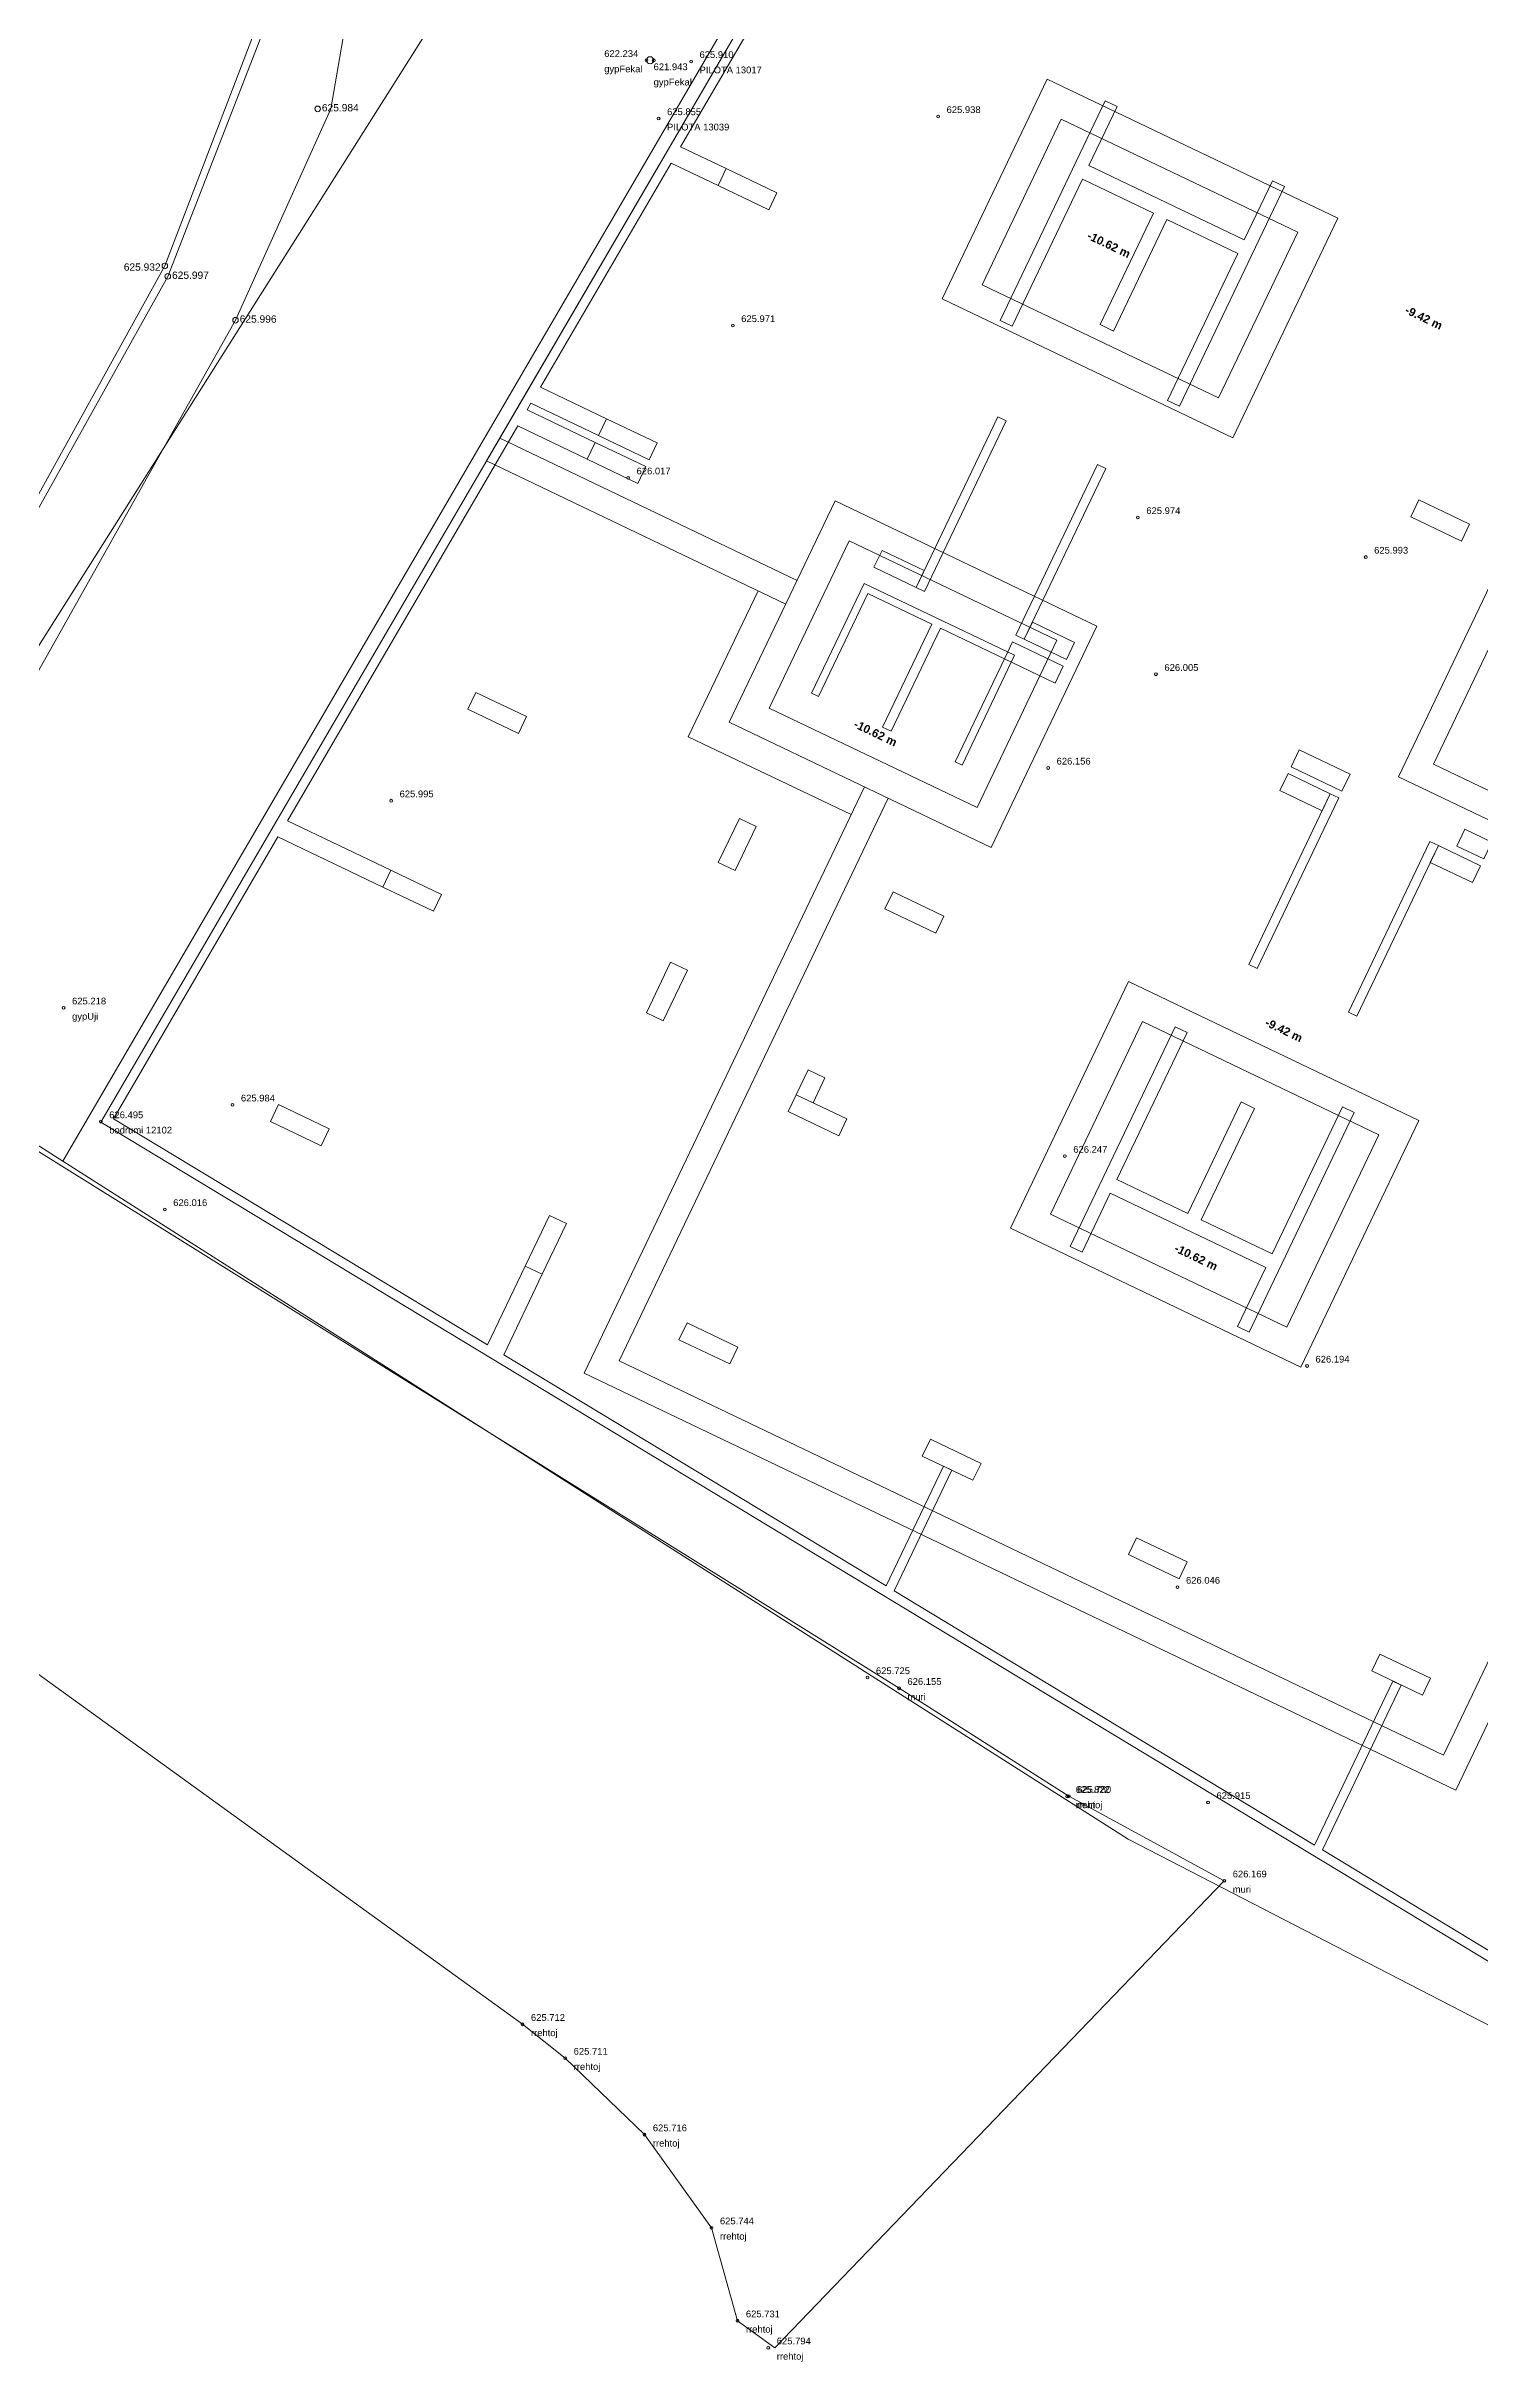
# Model space of a CAD drawing. Header units: metres. Extents: x 7511786 to 7512055, y 4693228 to 4693399.
# Drawn here: x 7511814.5 to 7511852.8, y 4693237.4 to 4693299.2 of the extents above; entities that cross this region are included whole.
import ezdxf
from ezdxf.enums import TextEntityAlignment as Align

# ---------------------------------------------------------------- set-up
doc = ezdxf.new("R2010")
doc.units = ezdxf.units.M
for name, color, linetype, lineweight in [('asfalt', 252, 'Continuous', 0), ('asfalt pikat', 97, 'Continuous', 0), ('bodrumi', 5, 'Continuous', 0), ('Matjet', 210, 'Continuous', 0), ('matjet e reja', 5, 'Continuous', 0), ('muri', 44, 'Continuous', 0), ('NIVEAU', 170, 'Continuous', 0), ('parcela', 7, 'Continuous', 0), ('Puset fekali', 30, 'Continuous', 0), ('rrethoj', 106, 'Continuous', 0), ('shtyllat', 1, 'Continuous', 0), ('trapazani', 3, 'Continuous', 0), ('trotuar', 91, 'Continuous', 0), ('trotuar pikat', 155, 'Continuous', 0)]:
    doc.layers.add(name, color=color, linetype=linetype, lineweight=lineweight)
doc.styles.get("Standard").update_dxf_attribs({"font": 'arial.ttf'})
doc.styles.add('style2', font='arialbd.ttf', dxfattribs={"height": 20})

# ---------------------------------------------------------------- blocks, each defined once
blk = doc.blocks.new('*U67', base_point=(7511821.771, 4693297.565, 625.984))
at = {"layer": 'trotuar pikat', "linetype": 'ByBlock', "lineweight": -2}
blk.add_line((7511821.771, 4693297.565, 625.984), (7511821.771, 4693297.565, 625.984), dxfattribs=at)
blk.add_circle((7511821.771, 4693297.565, 625.984), 0.075, dxfattribs=at)
at = {"layer": 'trotuar pikat', "linetype": 'ByBlock', "insert": (7511821.8835, 4693297.595, 625.984), "char_height": 0.195, "attachment_point": 4}
blk.add_mtext('{\\C256;625.984}', dxfattribs=at)
blk = doc.blocks.new('*U68', base_point=(7511819.577, 4693291.923, 625.996))
at = {"layer": 'trotuar pikat', "linetype": 'ByBlock', "lineweight": -2}
blk.add_line((7511819.577, 4693291.923, 625.996), (7511819.577, 4693291.923, 625.996), dxfattribs=at)
blk.add_circle((7511819.577, 4693291.923, 625.996), 0.075, dxfattribs=at)
at = {"layer": 'trotuar pikat', "linetype": 'ByBlock', "insert": (7511819.6895, 4693291.953, 625.996), "char_height": 0.195, "attachment_point": 4}
blk.add_mtext('{\\C256;625.996}', dxfattribs=at)
blk = doc.blocks.new('*U74', base_point=(7511827.24, 4693246.428, 625.712))
at = {"layer": 'Matjet', "linetype": 'ByBlock', "lineweight": -2}
blk.add_line((7511827.24, 4693246.428, 625.712), (7511827.24, 4693246.428, 625.712), dxfattribs=at)
blk.add_circle((7511827.24, 4693246.428, 625.712), 0.0375, dxfattribs=at)
at = {"layer": 'Matjet', "linetype": 'ByBlock', "char_height": 0.18}
for s, insert, attachment_point in [('625.712', (7511827.465, 4693246.608, 625.712), 4), ('rrehtoj', (7511827.465, 4693246.291, 625.712), 1)]:
    blk.add_mtext(s, dxfattribs=dict(at, insert=insert, attachment_point=attachment_point))
blk = doc.blocks.new('*U75', base_point=(7511828.381, 4693245.525, 625.711))
at = {"layer": 'Matjet', "linetype": 'ByBlock', "lineweight": -2}
blk.add_line((7511828.381, 4693245.525, 625.711), (7511828.381, 4693245.525, 625.711), dxfattribs=at)
blk.add_circle((7511828.381, 4693245.525, 625.711), 0.0375, dxfattribs=at)
at = {"layer": 'Matjet', "linetype": 'ByBlock', "char_height": 0.18}
for s, insert, attachment_point in [('625.711', (7511828.606, 4693245.705, 625.711), 4), ('rrehtoj', (7511828.606, 4693245.388, 625.711), 1)]:
    blk.add_mtext(s, dxfattribs=dict(at, insert=insert, attachment_point=attachment_point))
blk = doc.blocks.new('*U76', base_point=(7511830.495, 4693243.481, 625.716))
at = {"layer": 'Matjet', "linetype": 'ByBlock', "lineweight": -2}
blk.add_line((7511830.495, 4693243.481, 625.716), (7511830.495, 4693243.481, 625.716), dxfattribs=at)
blk.add_circle((7511830.495, 4693243.481, 625.716), 0.0375, dxfattribs=at)
at = {"layer": 'Matjet', "linetype": 'ByBlock', "char_height": 0.18}
for s, insert, attachment_point in [('625.716', (7511830.72, 4693243.661, 625.716), 4), ('rrehtoj', (7511830.72, 4693243.344, 625.716), 1)]:
    blk.add_mtext(s, dxfattribs=dict(at, insert=insert, attachment_point=attachment_point))
blk = doc.blocks.new('*U77', base_point=(7511832.286, 4693240.996, 625.744))
at = {"layer": 'Matjet', "linetype": 'ByBlock', "lineweight": -2}
blk.add_line((7511832.286, 4693240.996, 625.744), (7511832.286, 4693240.996, 625.744), dxfattribs=at)
blk.add_circle((7511832.286, 4693240.996, 625.744), 0.0375, dxfattribs=at)
at = {"layer": 'Matjet', "linetype": 'ByBlock', "char_height": 0.18}
for s, insert, attachment_point in [('625.744', (7511832.511, 4693241.176, 625.744), 4), ('rrehtoj', (7511832.511, 4693240.859, 625.744), 1)]:
    blk.add_mtext(s, dxfattribs=dict(at, insert=insert, attachment_point=attachment_point))
blk = doc.blocks.new('*U78', base_point=(7511832.979, 4693238.514, 625.731))
at = {"layer": 'Matjet', "linetype": 'ByBlock', "lineweight": -2}
blk.add_line((7511832.979, 4693238.514, 625.731), (7511832.979, 4693238.514, 625.731), dxfattribs=at)
blk.add_circle((7511832.979, 4693238.514, 625.731), 0.0375, dxfattribs=at)
at = {"layer": 'Matjet', "linetype": 'ByBlock', "char_height": 0.18}
for s, insert, attachment_point in [('625.731', (7511833.204, 4693238.694, 625.731), 4), ('rrehtoj', (7511833.204, 4693238.377, 625.731), 1)]:
    blk.add_mtext(s, dxfattribs=dict(at, insert=insert, attachment_point=attachment_point))
blk = doc.blocks.new('*U79', base_point=(7511833.803, 4693237.791, 625.794))
at = {"layer": 'Matjet', "linetype": 'ByBlock', "lineweight": -2}
blk.add_line((7511833.803, 4693237.791, 625.794), (7511833.803, 4693237.791, 625.794), dxfattribs=at)
blk.add_circle((7511833.803, 4693237.791, 625.794), 0.0375, dxfattribs=at)
at = {"layer": 'Matjet', "linetype": 'ByBlock', "char_height": 0.18}
for s, insert, attachment_point in [('625.794', (7511834.028, 4693237.971, 625.794), 4), ('rrehtoj', (7511834.028, 4693237.654, 625.794), 1)]:
    blk.add_mtext(s, dxfattribs=dict(at, insert=insert, attachment_point=attachment_point))
blk = doc.blocks.new('*U80', base_point=(7511841.785, 4693252.513, 625.822))
at = {"layer": 'Matjet', "linetype": 'ByBlock', "lineweight": -2}
blk.add_line((7511841.785, 4693252.513, 625.822), (7511841.785, 4693252.513, 625.822), dxfattribs=at)
blk.add_circle((7511841.785, 4693252.513, 625.822), 0.0375, dxfattribs=at)
at = {"layer": 'Matjet', "linetype": 'ByBlock', "char_height": 0.18}
for s, insert, attachment_point in [('625.822', (7511842.01, 4693252.693, 625.822), 4), ('rrehtoj', (7511842.01, 4693252.376, 625.822), 1)]:
    blk.add_mtext(s, dxfattribs=dict(at, insert=insert, attachment_point=attachment_point))
blk = doc.blocks.new('*U81', base_point=(7511841.823, 4693252.517, 625.78))
at = {"layer": 'Matjet', "linetype": 'ByBlock', "lineweight": -2}
blk.add_line((7511841.823, 4693252.517, 625.78), (7511841.823, 4693252.517, 625.78), dxfattribs=at)
blk.add_circle((7511841.823, 4693252.517, 625.78), 0.0375, dxfattribs=at)
at = {"layer": 'Matjet', "linetype": 'ByBlock', "char_height": 0.18}
for s, insert, attachment_point in [('625.780', (7511842.048, 4693252.697, 625.78), 4), ('muri', (7511842.048, 4693252.38, 625.78), 1)]:
    blk.add_mtext(s, dxfattribs=dict(at, insert=insert, attachment_point=attachment_point))
blk = doc.blocks.new('*U82', base_point=(7511837.292, 4693255.398, 626.155))
at = {"layer": 'Matjet', "linetype": 'ByBlock', "lineweight": -2}
blk.add_line((7511837.292, 4693255.398, 626.155), (7511837.292, 4693255.398, 626.155), dxfattribs=at)
blk.add_circle((7511837.292, 4693255.398, 626.155), 0.0375, dxfattribs=at)
at = {"layer": 'Matjet', "linetype": 'ByBlock', "char_height": 0.18}
for s, insert, attachment_point in [('626.155', (7511837.517, 4693255.578, 626.155), 4), ('muri', (7511837.517, 4693255.261, 626.155), 1)]:
    blk.add_mtext(s, dxfattribs=dict(at, insert=insert, attachment_point=attachment_point))
blk = doc.blocks.new('*U83', base_point=(7511836.451, 4693255.685, 625.725))
at = {"layer": 'Matjet', "linetype": 'ByBlock', "lineweight": -2}
blk.add_line((7511836.451, 4693255.685, 625.725), (7511836.451, 4693255.685, 625.725), dxfattribs=at)
blk.add_circle((7511836.451, 4693255.685, 625.725), 0.0375, dxfattribs=at)
at = {"layer": 'Matjet', "linetype": 'ByBlock', "insert": (7511836.676, 4693255.865, 625.725), "char_height": 0.18, "attachment_point": 4}
blk.add_mtext('625.725', dxfattribs=at)
blk = doc.blocks.new('*U87', base_point=(7511823.733, 4693279.095, 625.995))
at = {"layer": 'Matjet', "linetype": 'ByBlock', "lineweight": -2}
blk.add_line((7511823.733, 4693279.095, 625.995), (7511823.733, 4693279.095, 625.995), dxfattribs=at)
blk.add_circle((7511823.733, 4693279.095, 625.995), 0.0375, dxfattribs=at)
at = {"layer": 'Matjet', "linetype": 'ByBlock', "insert": (7511823.958, 4693279.275, 625.995), "char_height": 0.18, "attachment_point": 4}
blk.add_mtext('625.995', dxfattribs=at)
blk = doc.blocks.new('*U88', base_point=(7511819.497, 4693270.974, 625.984))
at = {"layer": 'Matjet', "linetype": 'ByBlock', "lineweight": -2}
blk.add_line((7511819.497, 4693270.974, 625.984), (7511819.497, 4693270.974, 625.984), dxfattribs=at)
blk.add_circle((7511819.497, 4693270.974, 625.984), 0.0375, dxfattribs=at)
at = {"layer": 'Matjet', "linetype": 'ByBlock', "insert": (7511819.722, 4693271.154, 625.984), "char_height": 0.18, "attachment_point": 4}
blk.add_mtext('625.984', dxfattribs=at)
blk = doc.blocks.new('*U89', base_point=(7511817.689, 4693268.181, 626.016))
at = {"layer": 'Matjet', "linetype": 'ByBlock', "lineweight": -2}
blk.add_line((7511817.689, 4693268.181, 626.016), (7511817.689, 4693268.181, 626.016), dxfattribs=at)
blk.add_circle((7511817.689, 4693268.181, 626.016), 0.0375, dxfattribs=at)
at = {"layer": 'Matjet', "linetype": 'ByBlock', "insert": (7511817.914, 4693268.361, 626.016), "char_height": 0.18, "attachment_point": 4}
blk.add_mtext('626.016', dxfattribs=at)
blk = doc.blocks.new('*U90', base_point=(7511830.06, 4693287.715, 626.017))
at = {"layer": 'Matjet', "linetype": 'ByBlock', "lineweight": -2}
blk.add_line((7511830.06, 4693287.715, 626.017), (7511830.06, 4693287.715, 626.017), dxfattribs=at)
blk.add_circle((7511830.06, 4693287.715, 626.017), 0.0375, dxfattribs=at)
at = {"layer": 'Matjet', "linetype": 'ByBlock', "insert": (7511830.285, 4693287.895, 626.017), "char_height": 0.18, "attachment_point": 4}
blk.add_mtext('626.017', dxfattribs=at)
blk = doc.blocks.new('*U91', base_point=(7511832.854, 4693291.781, 625.971))
at = {"layer": 'Matjet', "linetype": 'ByBlock', "lineweight": -2}
blk.add_line((7511832.854, 4693291.781, 625.971), (7511832.854, 4693291.781, 625.971), dxfattribs=at)
blk.add_circle((7511832.854, 4693291.781, 625.971), 0.0375, dxfattribs=at)
at = {"layer": 'Matjet', "linetype": 'ByBlock', "insert": (7511833.079, 4693291.961, 625.971), "char_height": 0.18, "attachment_point": 4}
blk.add_mtext('625.971', dxfattribs=at)
blk = doc.blocks.new('*U92', base_point=(7511838.337, 4693297.363, 625.938))
at = {"layer": 'Matjet', "linetype": 'ByBlock', "lineweight": -2}
blk.add_line((7511838.337, 4693297.363, 625.938), (7511838.337, 4693297.363, 625.938), dxfattribs=at)
blk.add_circle((7511838.337, 4693297.363, 625.938), 0.0375, dxfattribs=at)
at = {"layer": 'Matjet', "linetype": 'ByBlock', "insert": (7511838.562, 4693297.543, 625.938), "char_height": 0.18, "attachment_point": 4}
blk.add_mtext('625.938', dxfattribs=at)
blk = doc.blocks.new('*U129', base_point=(7511845.543, 4693252.351, 625.915))
at = {"layer": 'Matjet', "linetype": 'ByBlock', "lineweight": -2}
blk.add_line((7511845.543, 4693252.351, 625.915), (7511845.543, 4693252.351, 625.915), dxfattribs=at)
blk.add_circle((7511845.543, 4693252.351, 625.915), 0.0375, dxfattribs=at)
at = {"layer": 'Matjet', "linetype": 'ByBlock', "insert": (7511845.768, 4693252.531, 625.915), "char_height": 0.18, "attachment_point": 4}
blk.add_mtext('625.915', dxfattribs=at)
blk = doc.blocks.new('*U130', base_point=(7511845.976, 4693250.258, 626.169))
at = {"layer": 'Matjet', "linetype": 'ByBlock', "lineweight": -2}
blk.add_line((7511845.976, 4693250.258, 626.169), (7511845.976, 4693250.258, 626.169), dxfattribs=at)
blk.add_circle((7511845.976, 4693250.258, 626.169), 0.0375, dxfattribs=at)
at = {"layer": 'Matjet', "linetype": 'ByBlock', "char_height": 0.18}
for s, insert, attachment_point in [('626.169', (7511846.201, 4693250.438, 626.169), 4), ('muri', (7511846.201, 4693250.121, 626.169), 1)]:
    blk.add_mtext(s, dxfattribs=dict(at, insert=insert, attachment_point=attachment_point))
blk = doc.blocks.new('*U131', base_point=(7511844.729, 4693258.1, 626.046))
at = {"layer": 'Matjet', "linetype": 'ByBlock', "lineweight": -2}
blk.add_line((7511844.729, 4693258.1, 626.046), (7511844.729, 4693258.1, 626.046), dxfattribs=at)
blk.add_circle((7511844.729, 4693258.1, 626.046), 0.0375, dxfattribs=at)
at = {"layer": 'Matjet', "linetype": 'ByBlock', "insert": (7511844.954, 4693258.28, 626.046), "char_height": 0.18, "attachment_point": 4}
blk.add_mtext('626.046', dxfattribs=at)
blk = doc.blocks.new('*U132', base_point=(7511848.186, 4693264.003, 626.194))
at = {"layer": 'Matjet', "linetype": 'ByBlock', "lineweight": -2}
blk.add_line((7511848.186, 4693264.003, 626.194), (7511848.186, 4693264.003, 626.194), dxfattribs=at)
blk.add_circle((7511848.186, 4693264.003, 626.194), 0.0375, dxfattribs=at)
at = {"layer": 'Matjet', "linetype": 'ByBlock', "insert": (7511848.411, 4693264.183, 626.194), "char_height": 0.18, "attachment_point": 4}
blk.add_mtext('626.194', dxfattribs=at)
blk = doc.blocks.new('*U133', base_point=(7511841.72, 4693269.604, 626.247))
at = {"layer": 'Matjet', "linetype": 'ByBlock', "lineweight": -2}
blk.add_line((7511841.72, 4693269.604, 626.247), (7511841.72, 4693269.604, 626.247), dxfattribs=at)
blk.add_circle((7511841.72, 4693269.604, 626.247), 0.0375, dxfattribs=at)
at = {"layer": 'Matjet', "linetype": 'ByBlock', "insert": (7511841.945, 4693269.784, 626.247), "char_height": 0.18, "attachment_point": 4}
blk.add_mtext('626.247', dxfattribs=at)
blk = doc.blocks.new('*U134', base_point=(7511841.274, 4693279.969, 626.156))
at = {"layer": 'Matjet', "linetype": 'ByBlock', "lineweight": -2}
blk.add_line((7511841.274, 4693279.969, 626.156), (7511841.274, 4693279.969, 626.156), dxfattribs=at)
blk.add_circle((7511841.274, 4693279.969, 626.156), 0.0375, dxfattribs=at)
at = {"layer": 'Matjet', "linetype": 'ByBlock', "insert": (7511841.499, 4693280.149, 626.156), "char_height": 0.18, "attachment_point": 4}
blk.add_mtext('626.156', dxfattribs=at)
blk = doc.blocks.new('*U135', base_point=(7511844.153, 4693282.47, 626.005))
at = {"layer": 'Matjet', "linetype": 'ByBlock', "lineweight": -2}
blk.add_line((7511844.153, 4693282.47, 626.005), (7511844.153, 4693282.47, 626.005), dxfattribs=at)
blk.add_circle((7511844.153, 4693282.47, 626.005), 0.0375, dxfattribs=at)
at = {"layer": 'Matjet', "linetype": 'ByBlock', "insert": (7511844.378, 4693282.65, 626.005), "char_height": 0.18, "attachment_point": 4}
blk.add_mtext('626.005', dxfattribs=at)
blk = doc.blocks.new('*U136', base_point=(7511843.67, 4693286.657, 625.974))
at = {"layer": 'Matjet', "linetype": 'ByBlock', "lineweight": -2}
blk.add_line((7511843.67, 4693286.657, 625.974), (7511843.67, 4693286.657, 625.974), dxfattribs=at)
blk.add_circle((7511843.67, 4693286.657, 625.974), 0.0375, dxfattribs=at)
at = {"layer": 'Matjet', "linetype": 'ByBlock', "insert": (7511843.895, 4693286.837, 625.974), "char_height": 0.18, "attachment_point": 4}
blk.add_mtext('625.974', dxfattribs=at)
blk = doc.blocks.new('*U137', base_point=(7511849.752, 4693285.6, 625.993))
at = {"layer": 'Matjet', "linetype": 'ByBlock', "lineweight": -2}
blk.add_line((7511849.752, 4693285.6, 625.993), (7511849.752, 4693285.6, 625.993), dxfattribs=at)
blk.add_circle((7511849.752, 4693285.6, 625.993), 0.0375, dxfattribs=at)
at = {"layer": 'Matjet', "linetype": 'ByBlock', "insert": (7511849.977, 4693285.78, 625.993), "char_height": 0.18, "attachment_point": 4}
blk.add_mtext('625.993', dxfattribs=at)
blk = doc.blocks.new('*U164', base_point=(7511817.691, 4693293.371, 625.932))
at = {"layer": 'asfalt pikat', "linetype": 'ByBlock', "lineweight": -2}
blk.add_line((7511817.691, 4693293.371, 625.932), (7511817.691, 4693293.371, 625.932), dxfattribs=at)
blk.add_circle((7511817.691, 4693293.371, 625.932), 0.075, dxfattribs=at)
at = {"layer": 'asfalt pikat', "linetype": 'ByBlock', "insert": (7511817.5785, 4693293.341, 625.932), "char_height": 0.195, "attachment_point": 6}
blk.add_mtext('{\\C256;625.932}', dxfattribs=at)
blk = doc.blocks.new('*U165', base_point=(7511817.77, 4693293.093, 625.997))
at = {"layer": 'trotuar pikat', "linetype": 'ByBlock', "lineweight": -2}
blk.add_line((7511817.77, 4693293.093, 625.997), (7511817.77, 4693293.093, 625.997), dxfattribs=at)
blk.add_circle((7511817.77, 4693293.093, 625.997), 0.075, dxfattribs=at)
at = {"layer": 'trotuar pikat', "linetype": 'ByBlock', "insert": (7511817.8825, 4693293.123, 625.997), "char_height": 0.195, "attachment_point": 4}
blk.add_mtext('{\\C256;625.997}', dxfattribs=at)
blk = doc.blocks.new('*U193', base_point=(7511815.981, 4693270.527, 626.495))
at = {"layer": 'matjet e reja', "linetype": 'ByBlock', "lineweight": -2}
blk.add_line((7511815.981, 4693270.527, 626.495), (7511815.981, 4693270.527, 626.495), dxfattribs=at)
blk.add_circle((7511815.981, 4693270.527, 626.495), 0.0375, dxfattribs=at)
at = {"layer": 'matjet e reja', "linetype": 'ByBlock', "char_height": 0.18}
for s, insert, attachment_point in [('626.495', (7511816.206, 4693270.707, 626.495), 4), ('bodrumi 12102', (7511816.206, 4693270.39, 626.495), 1)]:
    blk.add_mtext(s, dxfattribs=dict(at, insert=insert, attachment_point=attachment_point))
blk = doc.blocks.new('*U207', base_point=(7511831.741, 4693298.832, 625.91))
at = {"layer": 'matjet e reja', "linetype": 'ByBlock', "lineweight": -2}
blk.add_line((7511831.741, 4693298.832, 625.91), (7511831.741, 4693298.832, 625.91), dxfattribs=at)
blk.add_circle((7511831.741, 4693298.832, 625.91), 0.0375, dxfattribs=at)
at = {"layer": 'matjet e reja', "linetype": 'ByBlock', "char_height": 0.18}
for s, insert, attachment_point in [('625.910', (7511831.966, 4693299.012, 625.91), 4), ('PILOTA 13017', (7511831.966, 4693298.695, 625.91), 1)]:
    blk.add_mtext(s, dxfattribs=dict(at, insert=insert, attachment_point=attachment_point))
blk = doc.blocks.new('*U208', base_point=(7511830.874, 4693297.306, 625.855))
at = {"layer": 'matjet e reja', "linetype": 'ByBlock', "lineweight": -2}
blk.add_line((7511830.874, 4693297.306, 625.855), (7511830.874, 4693297.306, 625.855), dxfattribs=at)
blk.add_circle((7511830.874, 4693297.306, 625.855), 0.0375, dxfattribs=at)
at = {"layer": 'matjet e reja', "linetype": 'ByBlock', "char_height": 0.18}
for s, insert, attachment_point in [('625.855', (7511831.099, 4693297.486, 625.855), 4), ('PILOTA 13039', (7511831.099, 4693297.169, 625.855), 1)]:
    blk.add_mtext(s, dxfattribs=dict(at, insert=insert, attachment_point=attachment_point))
blk = doc.blocks.new('*U272', base_point=(7511814.989, 4693273.565, 625.218))
at = {"layer": 'matjet e reja', "linetype": 'ByBlock', "lineweight": -2}
blk.add_line((7511814.989, 4693273.565, 625.218), (7511814.989, 4693273.565, 625.218), dxfattribs=at)
blk.add_circle((7511814.989, 4693273.565, 625.218), 0.0375, dxfattribs=at)
at = {"layer": 'matjet e reja', "linetype": 'ByBlock', "char_height": 0.18}
for s, insert, attachment_point in [('625.218', (7511815.214, 4693273.745, 625.218), 4), ('gypUji', (7511815.214, 4693273.428, 625.218), 1)]:
    blk.add_mtext(s, dxfattribs=dict(at, insert=insert, attachment_point=attachment_point))
blk = doc.blocks.new('*U277', base_point=(7511830.549, 4693298.863, 622.234))
at = {"layer": 'matjet e reja', "linetype": 'ByBlock', "lineweight": -2}
blk.add_line((7511830.549, 4693298.863, 622.234), (7511830.549, 4693298.863, 622.234), dxfattribs=at)
blk.add_circle((7511830.549, 4693298.863, 622.234), 0.0375, dxfattribs=at)
at = {"layer": 'matjet e reja', "linetype": 'ByBlock', "char_height": 0.18}
for s, insert, attachment_point in [('622.234', (7511829.422, 4693299.039, 622.234), 4), ('gypFekal', (7511829.422, 4693298.722, 622.234), 1)]:
    blk.add_mtext(s, dxfattribs=dict(at, insert=insert, attachment_point=attachment_point))
blk = doc.blocks.new('*U278', base_point=(7511830.742, 4693298.86, 621.943))
at = {"layer": 'matjet e reja', "linetype": 'ByBlock', "lineweight": -2}
blk.add_line((7511830.742, 4693298.86, 621.943), (7511830.742, 4693298.86, 621.943), dxfattribs=at)
blk.add_circle((7511830.742, 4693298.86, 621.943), 0.0375, dxfattribs=at)
at = {"layer": 'matjet e reja', "linetype": 'ByBlock', "char_height": 0.18}
for s, insert, attachment_point in [('gypFekal', (7511830.74, 4693298.37, 621.943), 1), ('621.943', (7511830.74, 4693298.687, 621.943), 4)]:
    blk.add_mtext(s, dxfattribs=dict(at, insert=insert, attachment_point=attachment_point))

msp = doc.modelspace()

# ---------------------------------------------------------------- linework, layer by layer
at = {"layer": 'asfalt'}
msp.add_polyline3d([(7511808.787, 4693277.289, 625.845), (7511817.691, 4693293.371, 625.932), (7511820.303, 4693300.202, 625.91), (7511821.74, 4693303.288, 625.887), (7511826.488, 4693307.928, 625.919), (7511832.053, 4693312.392, 625.959), (7511837.196, 4693315.645, 625.918), (7511840.099, 4693316.94, 625.909), (7511843.205, 4693317.426, 625.868), (7511850.823, 4693316.948, 625.831), (7511857.907, 4693314.196, 625.819), (7511874.672, 4693305.54, 625.817), (7511884.37, 4693300.836, 625.786)], dxfattribs=at)
at = {"layer": 'bodrumi'}
msp.add_lwpolyline([(7511855.345, 4693246.71), (7511877.719, 4693293.499), (7511839.929, 4693311.57), (7511815.983, 4693270.516)], close=True, dxfattribs=at)
at = {"layer": 'muri', "lineweight": 5}
msp.add_lwpolyline([(7511855.239, 4693247.067), (7511848.597, 4693251.084), (7511850.701, 4693255.484), (7511850.475, 4693255.592), (7511848.382, 4693251.214), (7511837.162, 4693258), (7511838.702, 4693261.221), (7511838.477, 4693261.329), (7511836.947, 4693258.13), (7511826.737, 4693264.305), (7511827.764, 4693266.452), (7511827.312, 4693266.668), (7511826.307, 4693264.565), (7511816.323, 4693270.603), (7511820.711, 4693278.127), (7511823.507, 4693276.79), (7511823.723, 4693277.241), (7511820.964, 4693278.56), (7511827.112, 4693289.099), (7511828.968, 4693288.211), (7511829.184, 4693288.662), (7511827.364, 4693289.533), (7511827.466, 4693289.706), (7511829.27, 4693288.843), (7511829.486, 4693289.294), (7511827.718, 4693290.139), (7511831.207, 4693296.119), (7511832.463, 4693295.519), (7511832.679, 4693295.97), (7511831.459, 4693296.553), (7511834.24, 4693301.32)], dxfattribs=at)
at = {"layer": 'muri', "elevation": 625.806, "flags": 128}
msp.add_lwpolyline([(7511845.976, 4693250.258), (7511841.823, 4693252.517), (7511837.292, 4693255.398), (7511812.656, 4693270.762)], dxfattribs=at)
at = {"layer": 'parcela', "flags": 128}
for points in [[(7511839.64, 4693311.774), (7511814.966, 4693269.473), (7511808.304, 4693273.712), (7511819.588, 4693291.563), (7511833.949, 4693314.281), (7511839.64, 4693311.774)], [(7511814.966, 4693269.473), (7511839.64, 4693311.774), (7511841.452, 4693310.975), (7511873.052, 4693297.055), (7511878.341, 4693294.453), (7511872.939, 4693283.093), (7511869.394, 4693275.64), (7511867.394, 4693271.28), (7511855.089, 4693245.348), (7511843.413, 4693251.372), (7511814.966, 4693269.473)]]:
    msp.add_lwpolyline(points, dxfattribs=at)
at = {"layer": 'Puset fekali'}
msp.add_circle((7511830.645, 4693298.862, 622.234), 0.0965, dxfattribs=at)
at = {"layer": 'rrethoj', "elevation": 625.806, "flags": 128}
msp.add_lwpolyline([(7511805.963, 4693261.812), (7511812.978, 4693256.74), (7511827.24, 4693246.428), (7511828.381, 4693245.525), (7511830.495, 4693243.481), (7511832.286, 4693240.996), (7511832.979, 4693238.514), (7511833.974, 4693237.791), (7511845.976, 4693250.258)], dxfattribs=at)
at = {"layer": 'shtyllat', "lineweight": 5}
for points in [[(7511877.719, 4693293.499), (7511839.929, 4693311.57), (7511815.983, 4693270.516), (7511855.345, 4693246.71)], [(7511830.322, 4693287.564), (7511830.537, 4693288.015), (7511829.184, 4693288.662), (7511828.968, 4693288.211)], [(7511835.141, 4693281.879), (7511834.96, 4693281.965), (7511836.362, 4693284.897), (7511840.377, 4693282.978), (7511838.975, 4693280.046), (7511838.794, 4693280.132), (7511840.11, 4693282.883), (7511838.396, 4693283.703), (7511837.08, 4693280.952), (7511836.855, 4693281.059), (7511838.17, 4693283.811), (7511836.456, 4693284.631)], [(7511827.129, 4693280.888), (7511827.345, 4693281.339), (7511825.992, 4693281.986), (7511825.776, 4693281.535)], [(7511833.48, 4693278.406), (7511833.029, 4693278.621), (7511832.468, 4693277.449), (7511832.919, 4693277.233)], [(7511852.401, 4693278.336), (7511852.185, 4693277.885), (7511852.907, 4693277.54), (7511853.123, 4693277.991)], [(7511824.86, 4693276.143), (7511825.076, 4693276.594), (7511823.723, 4693277.241), (7511823.507, 4693276.79)], [(7511831.646, 4693274.572), (7511831.195, 4693274.787), (7511830.548, 4693273.434), (7511830.999, 4693273.218)], [(7511821.866, 4693269.882), (7511822.082, 4693270.333), (7511820.729, 4693270.98), (7511820.513, 4693270.529)], [(7511828.411, 4693267.805), (7511827.96, 4693268.021), (7511827.312, 4693266.668), (7511827.764, 4693266.452)]]:
    msp.add_lwpolyline(points, close=True, dxfattribs=at)
at = {"layer": 'shtyllat'}
for points in [[(7511840.312, 4693291.766), (7511839.996, 4693291.917), (7511842.8, 4693297.781), (7511843.116, 4693297.63), (7511842.361, 4693296.051), (7511846.511, 4693294.066), (7511847.266, 4693295.645), (7511847.581, 4693295.494), (7511844.777, 4693289.63), (7511844.462, 4693289.781), (7511846.338, 4693293.705), (7511844.444, 4693294.611), (7511843.02, 4693291.634), (7511842.659, 4693291.807), (7511844.083, 4693294.784), (7511842.188, 4693295.69)], [(7511832.679, 4693295.97), (7511832.463, 4693295.519), (7511833.816, 4693294.872), (7511834.032, 4693295.323)], [(7511830.624, 4693288.196), (7511830.839, 4693288.647), (7511829.486, 4693289.294), (7511829.27, 4693288.843)], [(7511837.751, 4693284.788), (7511837.976, 4693284.68), (7511840.155, 4693289.236), (7511839.929, 4693289.343)], [(7511840.412, 4693283.515), (7511840.638, 4693283.407), (7511842.816, 4693287.963), (7511842.591, 4693288.071)], [(7511851.173, 4693287.126), (7511850.957, 4693286.675), (7511852.31, 4693286.028), (7511852.526, 4693286.479)], [(7511836.839, 4693285.778), (7511836.623, 4693285.327), (7511837.751, 4693284.788), (7511837.966, 4693285.239)], [(7511840.853, 4693283.858), (7511840.638, 4693283.407), (7511841.765, 4693282.868), (7511841.981, 4693283.319)], [(7511841.463, 4693282.236), (7511841.679, 4693282.687), (7511840.326, 4693283.335), (7511840.11, 4693282.883)], [(7511847.98, 4693280.45), (7511847.765, 4693279.999), (7511849.118, 4693279.352), (7511849.334, 4693279.803)], [(7511848.59, 4693278.828), (7511848.806, 4693279.279), (7511847.678, 4693279.819), (7511847.463, 4693279.367)], [(7511849.032, 4693279.171), (7511848.806, 4693279.279), (7511846.628, 4693274.723), (7511846.853, 4693274.616)], [(7511851.693, 4693277.899), (7511851.467, 4693278.007), (7511849.289, 4693273.451), (7511849.514, 4693273.343)], [(7511852.605, 4693276.908), (7511852.821, 4693277.36), (7511851.693, 4693277.899), (7511851.477, 4693277.448)], [(7511838.271, 4693275.56), (7511838.487, 4693276.011), (7511837.133, 4693276.659), (7511836.918, 4693276.207)], [(7511849.132, 4693270.921), (7511849.448, 4693270.77), (7511846.644, 4693264.906), (7511846.328, 4693265.057), (7511847.083, 4693266.636), (7511842.933, 4693268.62), (7511842.178, 4693267.041), (7511841.862, 4693267.192), (7511844.666, 4693273.056), (7511844.982, 4693272.905), (7511843.106, 4693268.981), (7511845, 4693268.075), (7511846.424, 4693271.052), (7511846.785, 4693270.88), (7511845.361, 4693267.902), (7511847.256, 4693266.996)], [(7511835.683, 4693270.147), (7511835.898, 4693270.598), (7511834.545, 4693271.246), (7511834.329, 4693270.795)], [(7511832.771, 4693264.058), (7511832.986, 4693264.509), (7511831.633, 4693265.156), (7511831.417, 4693264.705)], [(7511839.266, 4693260.952), (7511839.482, 4693261.403), (7511838.129, 4693262.05), (7511837.913, 4693261.599)], [(7511844.769, 4693258.32), (7511844.985, 4693258.771), (7511843.632, 4693259.418), (7511843.416, 4693258.967)], [(7511851.265, 4693255.214), (7511851.481, 4693255.665), (7511850.127, 4693256.312), (7511849.912, 4693255.861)]]:
    msp.add_lwpolyline(points, close=True, dxfattribs=at)
at = {"layer": 'shtyllat', "lineweight": 5, "ltscale": 0.5}
msp.add_lwpolyline([(7511834.864, 4693271.913), (7511835.315, 4693271.697), (7511834.996, 4693271.03), (7511834.545, 4693271.245)], close=True, dxfattribs=at)
at = {"layer": 'trapazani', "lineweight": 5, "ltscale": 2}
for points in [[(7511836.368, 4693279.463), (7511828.884, 4693263.811), (7511852.159, 4693252.68), (7511862.707, 4693274.738), (7511851.565, 4693280.066), (7511860.56, 4693298.876), (7511838.639, 4693309.358), (7511826.279, 4693288.167), (7511834.27, 4693284.346)], [(7511837, 4693279.161), (7511829.817, 4693264.14), (7511851.83, 4693253.614), (7511861.774, 4693274.409), (7511850.632, 4693279.736), (7511859.627, 4693298.546), (7511838.286, 4693308.752), (7511826.633, 4693288.774), (7511834.572, 4693284.978)], [(7511836.015, 4693278.723), (7511831.666, 4693280.803), (7511833.53, 4693284.7)]]:
    msp.add_lwpolyline(points, dxfattribs=at)
at = {"layer": 'trapazani', "ltscale": 2}
for points in [[(7511838.443, 4693292.493), (7511846.201, 4693288.783), (7511849.005, 4693294.647), (7511841.247, 4693298.357)], [(7511839.509, 4693292.87), (7511845.825, 4693289.85), (7511847.938, 4693294.27), (7511841.623, 4693297.29)]]:
    msp.add_lwpolyline(points, close=True, dxfattribs=at)
at = {"layer": 'trapazani', "lineweight": 5, "ltscale": 2}
for points in [[(7511832.76, 4693281.189), (7511839.752, 4693277.845), (7511842.577, 4693283.754), (7511835.585, 4693287.098)], [(7511833.827, 4693281.565), (7511839.375, 4693278.912), (7511841.51, 4693283.378), (7511835.962, 4693286.031)], [(7511840.266, 4693267.679), (7511848.024, 4693263.968), (7511851.174, 4693270.554), (7511843.415, 4693274.264)], [(7511841.333, 4693268.055), (7511847.648, 4693265.035), (7511850.107, 4693270.178), (7511843.792, 4693273.197)]]:
    msp.add_lwpolyline(points, close=True, dxfattribs=at)
at = {"layer": 'trotuar'}
for points in [[(7511857.88, 4693314.038, 625.877), (7511850.682, 4693316.825, 625.932), (7511843.247, 4693317.304, 625.91), (7511840.174, 4693316.672, 625.95), (7511837.257, 4693315.498, 625.979), (7511832.142, 4693312.223, 626.027), (7511826.662, 4693307.855, 625.925), (7511821.878, 4693303.204, 625.949), (7511820.545, 4693300.225, 625.932), (7511817.77, 4693293.093, 625.997), (7511808.875, 4693277.151, 625.902), (7511808.389, 4693276.154, 625.865), (7511808.44, 4693275.077, 625.859), (7511808.479, 4693274.825, 625.861), (7511809.331, 4693273.711, 625.869)], [(7511809.331, 4693273.711, 625.869), (7511819.577, 4693291.923, 625.996), (7511822.12, 4693297.565, 625.984), (7511822.441, 4693299.413, 626.004), (7511822.782, 4693300.12, 625.994), (7511823.183, 4693301.002, 626.005), (7511823.984, 4693302.324, 625.986), (7511824.938, 4693303.536, 625.981), (7511827.158, 4693305.539, 626.014), (7511835.095, 4693311.65, 626.053), (7511843.465, 4693315.991, 0), (7511849.927, 4693314.721, 625.927), (7511857.121, 4693312.288, 625.912)]]:
    msp.add_polyline3d(points, dxfattribs=at)

# ---------------------------------------------------------------- block references
at = {"layer": 'asfalt pikat'}
msp.add_blockref('*U164', (7511817.691, 4693293.371, 625.932), dxfattribs=at)
at = {"layer": 'Matjet'}
for name, p in [('*U92', (7511838.337, 4693297.363, 625.938)), ('*U91', (7511832.854, 4693291.781, 625.971)), ('*U90', (7511830.06, 4693287.715, 626.017)), ('*U136', (7511843.67, 4693286.657, 625.974)), ('*U137', (7511849.752, 4693285.6, 625.993)), ('*U135', (7511844.153, 4693282.47, 626.005)), ('*U134', (7511841.274, 4693279.969, 626.156)), ('*U87', (7511823.733, 4693279.095, 625.995)), ('*U88', (7511819.497, 4693270.974, 625.984)), ('*U133', (7511841.72, 4693269.604, 626.247)), ('*U89', (7511817.689, 4693268.181, 626.016)), ('*U132', (7511848.186, 4693264.003, 626.194)), ('*U131', (7511844.729, 4693258.1, 626.046)), ('*U83', (7511836.451, 4693255.685, 625.725)), ('*U82', (7511837.292, 4693255.398, 626.155)), ('*U80', (7511841.785, 4693252.513, 625.822)), ('*U81', (7511841.823, 4693252.517, 625.78)), ('*U129', (7511845.543, 4693252.351, 625.915)), ('*U130', (7511845.976, 4693250.258, 626.169)), ('*U74', (7511827.24, 4693246.428, 625.712)), ('*U75', (7511828.381, 4693245.525, 625.711)), ('*U76', (7511830.495, 4693243.481, 625.716)), ('*U77', (7511832.286, 4693240.996, 625.744)), ('*U78', (7511832.979, 4693238.514, 625.731)), ('*U79', (7511833.803, 4693237.791, 625.794))]:
    msp.add_blockref(name, p, dxfattribs=at)
at = {"layer": 'matjet e reja'}
for name, p in [('*U277', (7511830.549, 4693298.863, 622.234)), ('*U278', (7511830.742, 4693298.86, 621.943)), ('*U207', (7511831.741, 4693298.832, 625.91)), ('*U208', (7511830.874, 4693297.306, 625.855)), ('*U272', (7511814.989, 4693273.565, 625.218)), ('*U193', (7511815.981, 4693270.527, 626.495))]:
    msp.add_blockref(name, p, dxfattribs=at)
at = {"layer": 'trotuar pikat'}
for name, p in [('*U67', (7511821.771, 4693297.565, 625.984)), ('*U165', (7511817.77, 4693293.093, 625.997)), ('*U68', (7511819.577, 4693291.923, 625.996))]:
    msp.add_blockref(name, p, dxfattribs=at)

# ---------------------------------------------------------------- texts
at = {"layer": 'NIVEAU', "style": 'style2'}
for s, p in [('-10.62 m', (7511842.896, 4693293.94)), ('-9.42 m', (7511851.304, 4693291.99)), ('-10.62 m', (7511836.665, 4693280.899)), ('-9.42 m', (7511847.569, 4693272.97)), ('-10.62 m', (7511845.224, 4693266.907))]:
    msp.add_text(s, height=0.22, rotation=334.44329, dxfattribs=at).set_placement(p, align=Align.MIDDLE_CENTER)

doc.saveas('drawing.dxf')
